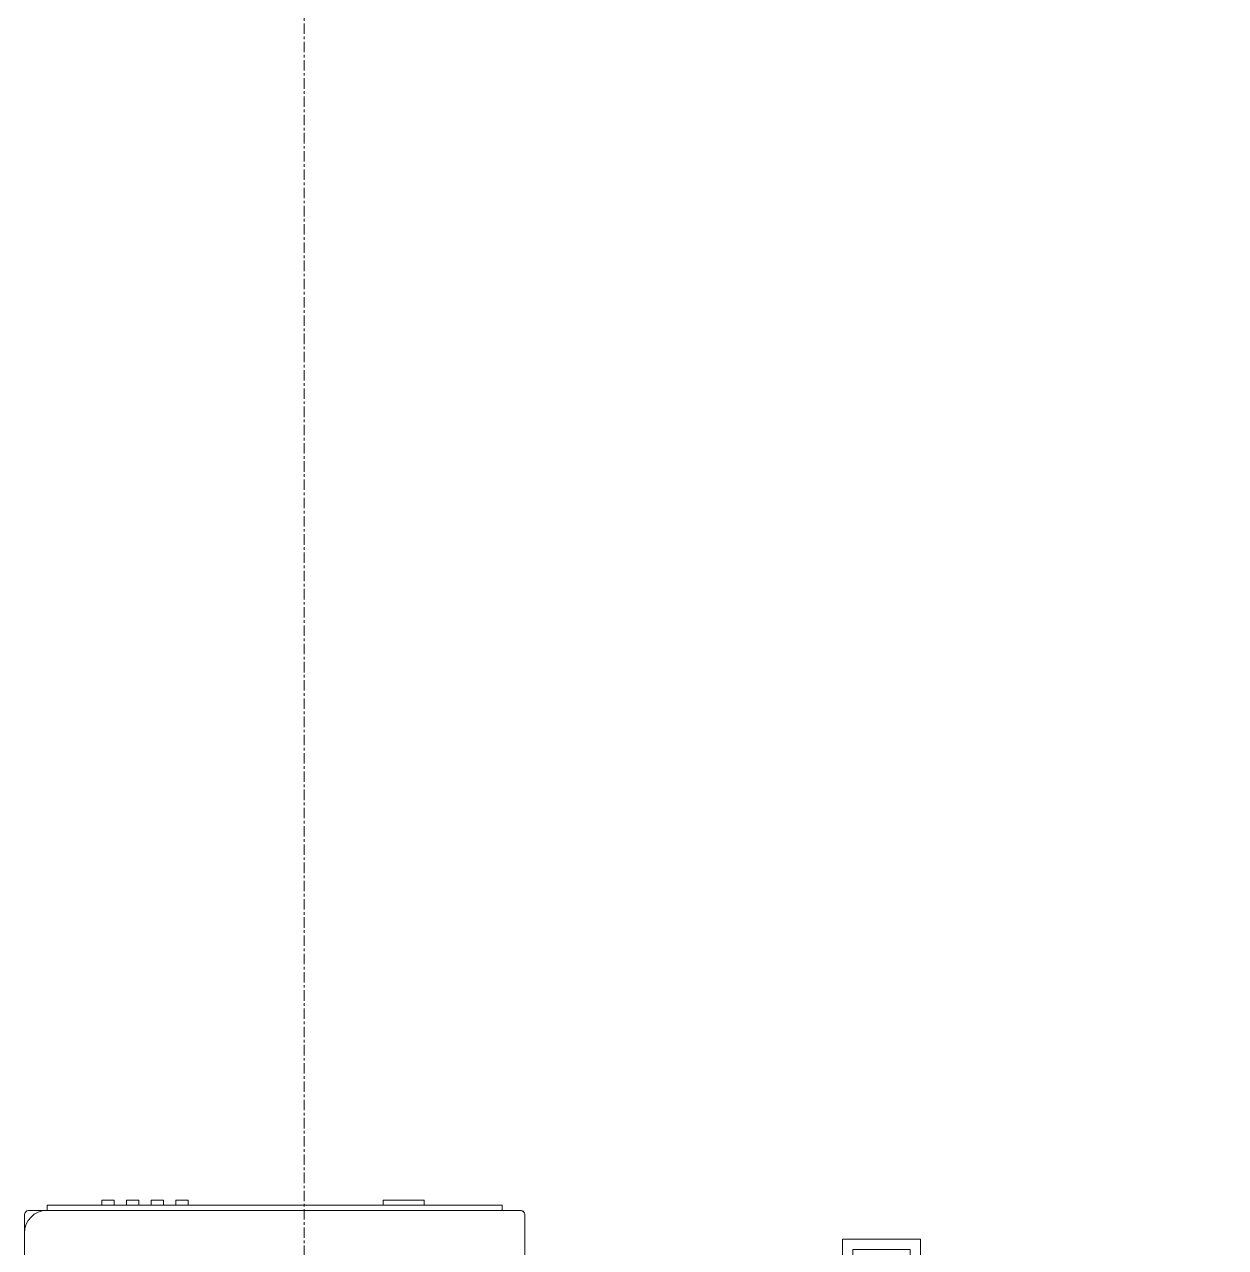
# Model space of a CAD drawing. Header units: inches. Extents: x -4218 to -1830, y 9756 to 12426.
# Drawn here: x -2840.7 to -2783.1, y 11942.7 to 12001.4 of the extents above; entities that cross this region are included whole.
import ezdxf

# ---------------------------------------------------------------- set-up
doc = ezdxf.new("R2010")
doc.units = ezdxf.units.IN
doc.header["$MEASUREMENT"] = 0
doc.linetypes.add('Grid Line 1_2_', pattern=[0.875, 0.5, -0.125, 0.125, -0.125])
for name, color, linetype, lineweight in [('0-1', 7, 'Continuous', 5), ('0-2', 252, 'Continuous', 9), ('Q-CASE-1', 253, 'Continuous', 9), ('Q-CASE-2', 252, 'Continuous', 9), ('Q-CASE-3', 7, 'Continuous', 9), ('Q-CASE-5', 254, 'Continuous', 9), ('Q-SPCQ-1', 7, 'Continuous', 9), ('S-GRID-1', 1, 'Grid Line 1_2_', 9)]:
    doc.layers.add(name, color=color, linetype=linetype, lineweight=lineweight)

# ---------------------------------------------------------------- blocks, each defined once
blk = doc.blocks.new('Base Cabinet 3 Drawer 230 - Base Cabinet 3 Drawer 230 33_-V73-BACKGROUND - 1ST FLOOR')
at = {"layer": 'Q-CASE-1'}
for p, q in [((-15.762, -0.05), (-15.762, -0.001)), ((-15.762, -0.375), (-15.762, -0.055)), ((17.238, 0), (17.238, -0.375)), ((-1.137, -24), (-0.638, -24)), ((2.613, -24), (2.113, -24))]:
    blk.add_line(p, q, dxfattribs=at)
at = {"layer": 'Q-CASE-2'}
for p, q in [((-15.762, -23.25), (-15.762, -0.375)), ((17.238, -0.375), (17.238, -2.959)), ((17.238, -3.009), (17.238, -23.25)), ((-15.762, -23.25), (-15.762, -24)), ((17.238, -23.25), (-15.762, -23.25)), ((17.238, -24), (17.238, -23.25)), ((-15.762, -24), (17.238, -24)), ((-1.137, -24), (-0.638, -24)), ((2.613, -24), (2.113, -24))]:
    blk.add_line(p, q, dxfattribs=at)
at = {"layer": 'Q-CASE-3'}
for p, q in [((-1.137, -24), (-1.137, -25.5)), ((-0.638, -25.001), (-0.638, -24)), ((2.113, -24), (2.113, -25.001)), ((2.613, -25.5), (2.613, -24)), ((2.113, -25.001), (-0.638, -25.001)), ((-1.137, -25.5), (2.613, -25.5))]:
    blk.add_line(p, q, dxfattribs=at)
at = {"layer": 'Q-CASE-5'}
for p, q in [((-15.762, 0), (17.238, 0)), ((-1.137, -24), (-0.638, -24)), ((2.613, -24), (2.113, -24))]:
    blk.add_line(p, q, dxfattribs=at)
blk = doc.blocks.new('CTR - 1st Phase - Unit Layouts_rvt-1-BACKGROUND - 1ST FLOOR')
at = {"layer": 'Q-SPCQ-1'}
for p, q in [((-2839.64, 11944.739), (-2817.826, 11944.739)), ((-2839.64, 11944.489), (-2839.64, 11944.739)), ((-2837.017, 11944.989), (-2836.426, 11944.989)), ((-2837.017, 11944.989), (-2837.017, 11944.739)), ((-2836.426, 11944.739), (-2836.426, 11944.989)), ((-2835.836, 11944.989), (-2835.245, 11944.989)), ((-2835.836, 11944.989), (-2835.836, 11944.739)), ((-2835.245, 11944.739), (-2835.245, 11944.989)), ((-2834.655, 11944.989), (-2834.064, 11944.989)), ((-2834.655, 11944.989), (-2834.655, 11944.739)), ((-2834.064, 11944.739), (-2834.064, 11944.989)), ((-2833.474, 11944.989), (-2832.883, 11944.989)), ((-2833.474, 11944.989), (-2833.474, 11944.739)), ((-2832.883, 11944.739), (-2832.883, 11944.989)), ((-2823.526, 11944.989), (-2823.526, 11944.739)), ((-2823.526, 11944.989), (-2822.541, 11944.989)), ((-2822.541, 11944.989), (-2821.557, 11944.989)), ((-2821.557, 11944.739), (-2821.557, 11944.989)), ((-2817.826, 11944.489), (-2817.826, 11944.739)), ((-2840.733, 11944.293), (-2840.733, 11943.418)), ((-2839.661, 11944.489), (-2840.536, 11944.489)), ((-2816.93, 11944.489), (-2839.661, 11944.489)), ((-2816.733, 11941.614), (-2816.733, 11944.293)), ((-2840.733, 11943.418), (-2840.733, 11941.614))]:
    blk.add_line(p, q, dxfattribs=at)
for centre, radius, start, end in [((-2840.536, 11944.293), 0.197, 90, 180), ((-2839.661, 11943.418), 1.072, 90, 180), ((-2816.93, 11944.293), 0.197, 0, 90), ((-2816.93, 11944.293), 0.197, 0, 75)]:
    blk.add_arc(centre, radius, start, end, dxfattribs=at)
at = {"layer": '0-2', "rotation": 180}
blk.add_blockref('Base Cabinet 3 Drawer 230 - Base Cabinet 3 Drawer 230 33_-V73-BACKGROUND - 1ST FLOOR', (-2798.886, 11917.614), dxfattribs=at)

msp = doc.modelspace()

# ---------------------------------------------------------------- linework, layer by layer
at = {"layer": 'S-GRID-1'}
msp.add_line((-2827.324, 9836.18), (-2827.324, 12376.809), dxfattribs=at)

# ---------------------------------------------------------------- block references
at = {"layer": '0-1'}
msp.add_blockref('CTR - 1st Phase - Unit Layouts_rvt-1-BACKGROUND - 1ST FLOOR', (0, 0), dxfattribs=at)

doc.saveas('drawing.dxf')
